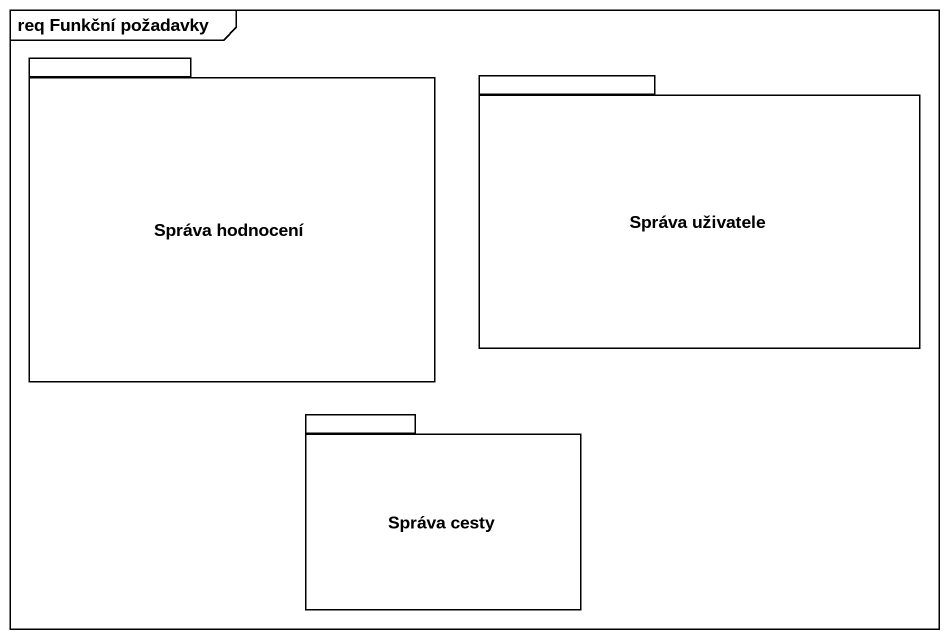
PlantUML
@startuml
mainframe req Funkční požadavky
package "Správa hodnocení" as Správa_hodnocení {
}
package "Správa uživatele" as Správa_uživatele {
}
package "Správa cesty" as Správa_cesty {
}
@enduml
